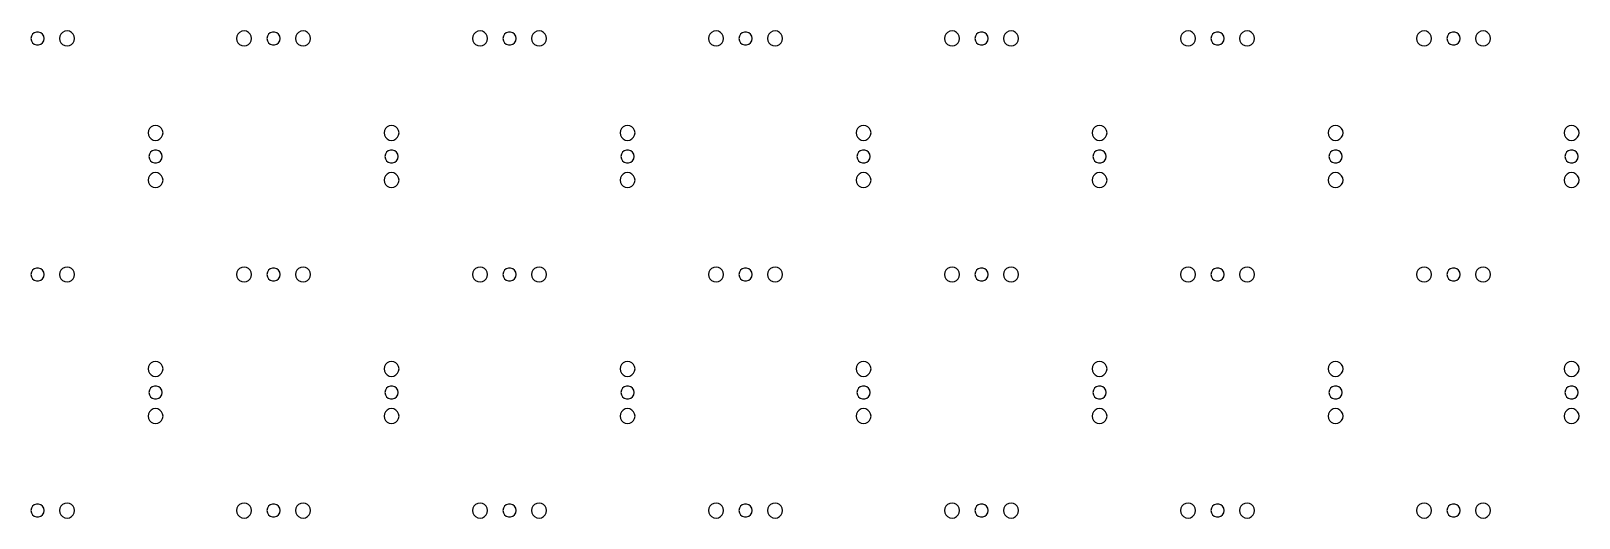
# Model space of a CAD drawing. Extents: x 218 to 2830, y 44 to 456.
# Drawn here: x 1518 to 2830, y 44 to 456 of the extents above; entities that cross this region are included whole.
import ezdxf

# ---------------------------------------------------------------- set-up
doc = ezdxf.new("R2010")
doc.units = 0
doc.layers.get('0').update_dxf_attribs({"linetype": 'CONTINUOUS'})

msp = doc.modelspace()

# ---------------------------------------------------------------- linework, layer by layer
for points in [[(1526.78, 445.188), (1528.26, 446.429), (1529.22, 448.1), (1529.56, 450), (1529.22, 451.9), (1528.26, 453.571), (1526.78, 454.812), (1524.96, 455.472), (1523.04, 455.472), (1521.22, 454.812), (1519.74, 453.571), (1518.78, 451.9), (1518.44, 450), (1518.78, 448.1), (1519.74, 446.429), (1521.22, 445.188), (1523.04, 444.528), (1524.96, 444.528)], [(1550.96, 443.961), (1552.73, 444.863), (1554.14, 446.268), (1555.04, 448.038), (1555.35, 450), (1555.04, 451.962), (1554.14, 453.732), (1552.73, 455.137), (1550.96, 456.039), (1549, 456.35), (1547.04, 456.039), (1545.27, 455.137), (1543.86, 453.732), (1542.96, 451.962), (1542.65, 450), (1542.96, 448.038), (1543.86, 446.268), (1545.27, 444.863), (1547.04, 443.961), (1549, 443.65)], [(1700.96, 443.961), (1702.73, 444.863), (1704.14, 446.268), (1705.04, 448.038), (1705.35, 450), (1705.04, 451.962), (1704.14, 453.732), (1702.73, 455.137), (1700.96, 456.039), (1699, 456.35), (1697.04, 456.039), (1695.27, 455.137), (1693.86, 453.732), (1692.96, 451.962), (1692.65, 450), (1692.96, 448.038), (1693.86, 446.268), (1695.27, 444.863), (1697.04, 443.961), (1699, 443.65)], [(1726.78, 445.188), (1728.26, 446.429), (1729.22, 448.1), (1729.56, 450), (1729.22, 451.9), (1728.26, 453.571), (1726.78, 454.812), (1724.96, 455.472), (1723.04, 455.472), (1721.22, 454.812), (1719.74, 453.571), (1718.78, 451.9), (1718.44, 450), (1718.78, 448.1), (1719.74, 446.429), (1721.22, 445.188), (1723.04, 444.528), (1724.96, 444.528)], [(1750.96, 443.961), (1752.73, 444.863), (1754.14, 446.268), (1755.04, 448.038), (1755.35, 450), (1755.04, 451.962), (1754.14, 453.732), (1752.73, 455.137), (1750.96, 456.039), (1749, 456.35), (1747.04, 456.039), (1745.27, 455.137), (1743.86, 453.732), (1742.96, 451.962), (1742.65, 450), (1742.96, 448.038), (1743.86, 446.268), (1745.27, 444.863), (1747.04, 443.961), (1749, 443.65)], [(1900.96, 443.961), (1902.73, 444.863), (1904.14, 446.268), (1905.04, 448.038), (1905.35, 450), (1905.04, 451.962), (1904.14, 453.732), (1902.73, 455.137), (1900.96, 456.039), (1899, 456.35), (1897.04, 456.039), (1895.27, 455.137), (1893.86, 453.732), (1892.96, 451.962), (1892.65, 450), (1892.96, 448.038), (1893.86, 446.268), (1895.27, 444.863), (1897.04, 443.961), (1899, 443.65)], [(1926.78, 445.188), (1928.26, 446.429), (1929.22, 448.1), (1929.56, 450), (1929.22, 451.9), (1928.26, 453.571), (1926.78, 454.812), (1924.96, 455.472), (1923.04, 455.472), (1921.22, 454.812), (1919.74, 453.571), (1918.78, 451.9), (1918.44, 450), (1918.78, 448.1), (1919.74, 446.429), (1921.22, 445.188), (1923.04, 444.528), (1924.96, 444.528)], [(1950.96, 443.961), (1952.73, 444.863), (1954.14, 446.268), (1955.04, 448.038), (1955.35, 450), (1955.04, 451.962), (1954.14, 453.732), (1952.73, 455.137), (1950.96, 456.039), (1949, 456.35), (1947.04, 456.039), (1945.27, 455.137), (1943.86, 453.732), (1942.96, 451.962), (1942.65, 450), (1942.96, 448.038), (1943.86, 446.268), (1945.27, 444.863), (1947.04, 443.961), (1949, 443.65)], [(2100.96, 443.961), (2102.73, 444.863), (2104.14, 446.268), (2105.04, 448.038), (2105.35, 450), (2105.04, 451.962), (2104.14, 453.732), (2102.73, 455.137), (2100.96, 456.039), (2099, 456.35), (2097.04, 456.039), (2095.27, 455.137), (2093.86, 453.732), (2092.96, 451.962), (2092.65, 450), (2092.96, 448.038), (2093.86, 446.268), (2095.27, 444.863), (2097.04, 443.961), (2099, 443.65)], [(2126.78, 445.188), (2128.26, 446.429), (2129.22, 448.1), (2129.56, 450), (2129.22, 451.9), (2128.26, 453.571), (2126.78, 454.812), (2124.96, 455.472), (2123.04, 455.472), (2121.22, 454.812), (2119.74, 453.571), (2118.78, 451.9), (2118.44, 450), (2118.78, 448.1), (2119.74, 446.429), (2121.22, 445.188), (2123.04, 444.528), (2124.96, 444.528)], [(2150.96, 443.961), (2152.73, 444.863), (2154.14, 446.268), (2155.04, 448.038), (2155.35, 450), (2155.04, 451.962), (2154.14, 453.732), (2152.73, 455.137), (2150.96, 456.039), (2149, 456.35), (2147.04, 456.039), (2145.27, 455.137), (2143.86, 453.732), (2142.96, 451.962), (2142.65, 450), (2142.96, 448.038), (2143.86, 446.268), (2145.27, 444.863), (2147.04, 443.961), (2149, 443.65)], [(2300.96, 443.961), (2302.73, 444.863), (2304.14, 446.268), (2305.04, 448.038), (2305.35, 450), (2305.04, 451.962), (2304.14, 453.732), (2302.73, 455.137), (2300.96, 456.039), (2299, 456.35), (2297.04, 456.039), (2295.27, 455.137), (2293.86, 453.732), (2292.96, 451.962), (2292.65, 450), (2292.96, 448.038), (2293.86, 446.268), (2295.27, 444.863), (2297.04, 443.961), (2299, 443.65)], [(2326.78, 445.188), (2328.26, 446.429), (2329.22, 448.1), (2329.56, 450), (2329.22, 451.9), (2328.26, 453.571), (2326.78, 454.812), (2324.96, 455.472), (2323.04, 455.472), (2321.22, 454.812), (2319.74, 453.571), (2318.78, 451.9), (2318.44, 450), (2318.78, 448.1), (2319.74, 446.429), (2321.22, 445.188), (2323.04, 444.528), (2324.96, 444.528)], [(2350.96, 443.961), (2352.73, 444.863), (2354.14, 446.268), (2355.04, 448.038), (2355.35, 450), (2355.04, 451.962), (2354.14, 453.732), (2352.73, 455.137), (2350.96, 456.039), (2349, 456.35), (2347.04, 456.039), (2345.27, 455.137), (2343.86, 453.732), (2342.96, 451.962), (2342.65, 450), (2342.96, 448.038), (2343.86, 446.268), (2345.27, 444.863), (2347.04, 443.961), (2349, 443.65)], [(2500.96, 443.961), (2502.73, 444.863), (2504.14, 446.268), (2505.04, 448.038), (2505.35, 450), (2505.04, 451.962), (2504.14, 453.732), (2502.73, 455.137), (2500.96, 456.039), (2499, 456.35), (2497.04, 456.039), (2495.27, 455.137), (2493.86, 453.732), (2492.96, 451.962), (2492.65, 450), (2492.96, 448.038), (2493.86, 446.268), (2495.27, 444.863), (2497.04, 443.961), (2499, 443.65)], [(2526.78, 445.188), (2528.26, 446.429), (2529.22, 448.1), (2529.56, 450), (2529.22, 451.9), (2528.26, 453.571), (2526.78, 454.812), (2524.96, 455.472), (2523.04, 455.472), (2521.22, 454.812), (2519.74, 453.571), (2518.78, 451.9), (2518.44, 450), (2518.78, 448.1), (2519.74, 446.429), (2521.22, 445.188), (2523.04, 444.528), (2524.96, 444.528)], [(2550.96, 443.961), (2552.73, 444.863), (2554.14, 446.268), (2555.04, 448.038), (2555.35, 450), (2555.04, 451.962), (2554.14, 453.732), (2552.73, 455.137), (2550.96, 456.039), (2549, 456.35), (2547.04, 456.039), (2545.27, 455.137), (2543.86, 453.732), (2542.96, 451.962), (2542.65, 450), (2542.96, 448.038), (2543.86, 446.268), (2545.27, 444.863), (2547.04, 443.961), (2549, 443.65)], [(2700.96, 443.961), (2702.73, 444.863), (2704.14, 446.268), (2705.04, 448.038), (2705.35, 450), (2705.04, 451.962), (2704.14, 453.732), (2702.73, 455.137), (2700.96, 456.039), (2699, 456.35), (2697.04, 456.039), (2695.27, 455.137), (2693.86, 453.732), (2692.96, 451.962), (2692.65, 450), (2692.96, 448.038), (2693.86, 446.268), (2695.27, 444.863), (2697.04, 443.961), (2699, 443.65)], [(2726.78, 445.188), (2728.26, 446.429), (2729.22, 448.1), (2729.56, 450), (2729.22, 451.9), (2728.26, 453.571), (2726.78, 454.812), (2724.96, 455.472), (2723.04, 455.472), (2721.22, 454.812), (2719.74, 453.571), (2718.78, 451.9), (2718.44, 450), (2718.78, 448.1), (2719.74, 446.429), (2721.22, 445.188), (2723.04, 444.528), (2724.96, 444.528)], [(2750.96, 443.961), (2752.73, 444.863), (2754.14, 446.268), (2755.04, 448.038), (2755.35, 450), (2755.04, 451.962), (2754.14, 453.732), (2752.73, 455.137), (2750.96, 456.039), (2749, 456.35), (2747.04, 456.039), (2745.27, 455.137), (2743.86, 453.732), (2742.96, 451.962), (2742.65, 450), (2742.96, 448.038), (2743.86, 446.268), (2745.27, 444.863), (2747.04, 443.961), (2749, 443.65)], [(1625.96, 363.961), (1627.73, 364.863), (1629.14, 366.268), (1630.04, 368.038), (1630.35, 370), (1630.04, 371.962), (1629.14, 373.732), (1627.73, 375.137), (1625.96, 376.039), (1624, 376.35), (1622.04, 376.039), (1620.27, 375.137), (1618.86, 373.732), (1617.96, 371.962), (1617.65, 370), (1617.96, 368.038), (1618.86, 366.268), (1620.27, 364.863), (1622.04, 363.961), (1624, 363.65)], [(1825.96, 363.961), (1827.73, 364.863), (1829.14, 366.268), (1830.04, 368.038), (1830.35, 370), (1830.04, 371.962), (1829.14, 373.732), (1827.73, 375.137), (1825.96, 376.039), (1824, 376.35), (1822.04, 376.039), (1820.27, 375.137), (1818.86, 373.732), (1817.96, 371.962), (1817.65, 370), (1817.96, 368.038), (1818.86, 366.268), (1820.27, 364.863), (1822.04, 363.961), (1824, 363.65)], [(2025.96, 363.961), (2027.73, 364.863), (2029.14, 366.268), (2030.04, 368.038), (2030.35, 370), (2030.04, 371.962), (2029.14, 373.732), (2027.73, 375.137), (2025.96, 376.039), (2024, 376.35), (2022.04, 376.039), (2020.27, 375.137), (2018.86, 373.732), (2017.96, 371.962), (2017.65, 370), (2017.96, 368.038), (2018.86, 366.268), (2020.27, 364.863), (2022.04, 363.961), (2024, 363.65)], [(2225.96, 363.961), (2227.73, 364.863), (2229.14, 366.268), (2230.04, 368.038), (2230.35, 370), (2230.04, 371.962), (2229.14, 373.732), (2227.73, 375.137), (2225.96, 376.039), (2224, 376.35), (2222.04, 376.039), (2220.27, 375.137), (2218.86, 373.732), (2217.96, 371.962), (2217.65, 370), (2217.96, 368.038), (2218.86, 366.268), (2220.27, 364.863), (2222.04, 363.961), (2224, 363.65)], [(2425.96, 363.961), (2427.73, 364.863), (2429.14, 366.268), (2430.04, 368.038), (2430.35, 370), (2430.04, 371.962), (2429.14, 373.732), (2427.73, 375.137), (2425.96, 376.039), (2424, 376.35), (2422.04, 376.039), (2420.27, 375.137), (2418.86, 373.732), (2417.96, 371.962), (2417.65, 370), (2417.96, 368.038), (2418.86, 366.268), (2420.27, 364.863), (2422.04, 363.961), (2424, 363.65)], [(2625.96, 363.961), (2627.73, 364.863), (2629.14, 366.268), (2630.04, 368.038), (2630.35, 370), (2630.04, 371.962), (2629.14, 373.732), (2627.73, 375.137), (2625.96, 376.039), (2624, 376.35), (2622.04, 376.039), (2620.27, 375.137), (2618.86, 373.732), (2617.96, 371.962), (2617.65, 370), (2617.96, 368.038), (2618.86, 366.268), (2620.27, 364.863), (2622.04, 363.961), (2624, 363.65)], [(2825.96, 363.961), (2827.73, 364.863), (2829.14, 366.268), (2830.04, 368.038), (2830.35, 370), (2830.04, 371.962), (2829.14, 373.732), (2827.73, 375.137), (2825.96, 376.039), (2824, 376.35), (2822.04, 376.039), (2820.27, 375.137), (2818.86, 373.732), (2817.96, 371.962), (2817.65, 370), (2817.96, 368.038), (2818.86, 366.268), (2820.27, 364.863), (2822.04, 363.961), (2824, 363.65)], [(1626.78, 345.188), (1628.26, 346.429), (1629.22, 348.1), (1629.56, 350), (1629.22, 351.9), (1628.26, 353.571), (1626.78, 354.812), (1624.96, 355.472), (1623.04, 355.472), (1621.22, 354.812), (1619.74, 353.571), (1618.78, 351.9), (1618.44, 350), (1618.78, 348.1), (1619.74, 346.429), (1621.22, 345.188), (1623.04, 344.528), (1624.96, 344.528)], [(1826.78, 345.188), (1828.26, 346.429), (1829.22, 348.1), (1829.56, 350), (1829.22, 351.9), (1828.26, 353.571), (1826.78, 354.812), (1824.96, 355.472), (1823.04, 355.472), (1821.22, 354.812), (1819.74, 353.571), (1818.78, 351.9), (1818.44, 350), (1818.78, 348.1), (1819.74, 346.429), (1821.22, 345.188), (1823.04, 344.528), (1824.96, 344.528)], [(2026.78, 345.188), (2028.26, 346.429), (2029.22, 348.1), (2029.56, 350), (2029.22, 351.9), (2028.26, 353.571), (2026.78, 354.812), (2024.96, 355.472), (2023.04, 355.472), (2021.22, 354.812), (2019.74, 353.571), (2018.78, 351.9), (2018.44, 350), (2018.78, 348.1), (2019.74, 346.429), (2021.22, 345.188), (2023.04, 344.528), (2024.96, 344.528)], [(2226.78, 345.188), (2228.26, 346.429), (2229.22, 348.1), (2229.56, 350), (2229.22, 351.9), (2228.26, 353.571), (2226.78, 354.812), (2224.96, 355.472), (2223.04, 355.472), (2221.22, 354.812), (2219.74, 353.571), (2218.78, 351.9), (2218.44, 350), (2218.78, 348.1), (2219.74, 346.429), (2221.22, 345.188), (2223.04, 344.528), (2224.96, 344.528)], [(2426.78, 345.188), (2428.26, 346.429), (2429.22, 348.1), (2429.56, 350), (2429.22, 351.9), (2428.26, 353.571), (2426.78, 354.812), (2424.96, 355.472), (2423.04, 355.472), (2421.22, 354.812), (2419.74, 353.571), (2418.78, 351.9), (2418.44, 350), (2418.78, 348.1), (2419.74, 346.429), (2421.22, 345.188), (2423.04, 344.528), (2424.96, 344.528)], [(2626.78, 345.188), (2628.26, 346.429), (2629.22, 348.1), (2629.56, 350), (2629.22, 351.9), (2628.26, 353.571), (2626.78, 354.812), (2624.96, 355.472), (2623.04, 355.472), (2621.22, 354.812), (2619.74, 353.571), (2618.78, 351.9), (2618.44, 350), (2618.78, 348.1), (2619.74, 346.429), (2621.22, 345.188), (2623.04, 344.528), (2624.96, 344.528)], [(2826.78, 345.188), (2828.26, 346.429), (2829.22, 348.1), (2829.56, 350), (2829.22, 351.9), (2828.26, 353.571), (2826.78, 354.812), (2824.96, 355.472), (2823.04, 355.472), (2821.22, 354.812), (2819.74, 353.571), (2818.78, 351.9), (2818.44, 350), (2818.78, 348.1), (2819.74, 346.429), (2821.22, 345.188), (2823.04, 344.528), (2824.96, 344.528)], [(1625.96, 323.961), (1627.73, 324.863), (1629.14, 326.268), (1630.04, 328.038), (1630.35, 330), (1630.04, 331.962), (1629.14, 333.732), (1627.73, 335.137), (1625.96, 336.039), (1624, 336.35), (1622.04, 336.039), (1620.27, 335.137), (1618.86, 333.732), (1617.96, 331.962), (1617.65, 330), (1617.96, 328.038), (1618.86, 326.268), (1620.27, 324.863), (1622.04, 323.961), (1624, 323.65)], [(1825.96, 323.961), (1827.73, 324.863), (1829.14, 326.268), (1830.04, 328.038), (1830.35, 330), (1830.04, 331.962), (1829.14, 333.732), (1827.73, 335.137), (1825.96, 336.039), (1824, 336.35), (1822.04, 336.039), (1820.27, 335.137), (1818.86, 333.732), (1817.96, 331.962), (1817.65, 330), (1817.96, 328.038), (1818.86, 326.268), (1820.27, 324.863), (1822.04, 323.961), (1824, 323.65)], [(2025.96, 323.961), (2027.73, 324.863), (2029.14, 326.268), (2030.04, 328.038), (2030.35, 330), (2030.04, 331.962), (2029.14, 333.732), (2027.73, 335.137), (2025.96, 336.039), (2024, 336.35), (2022.04, 336.039), (2020.27, 335.137), (2018.86, 333.732), (2017.96, 331.962), (2017.65, 330), (2017.96, 328.038), (2018.86, 326.268), (2020.27, 324.863), (2022.04, 323.961), (2024, 323.65)], [(2225.96, 323.961), (2227.73, 324.863), (2229.14, 326.268), (2230.04, 328.038), (2230.35, 330), (2230.04, 331.962), (2229.14, 333.732), (2227.73, 335.137), (2225.96, 336.039), (2224, 336.35), (2222.04, 336.039), (2220.27, 335.137), (2218.86, 333.732), (2217.96, 331.962), (2217.65, 330), (2217.96, 328.038), (2218.86, 326.268), (2220.27, 324.863), (2222.04, 323.961), (2224, 323.65)], [(2425.96, 323.961), (2427.73, 324.863), (2429.14, 326.268), (2430.04, 328.038), (2430.35, 330), (2430.04, 331.962), (2429.14, 333.732), (2427.73, 335.137), (2425.96, 336.039), (2424, 336.35), (2422.04, 336.039), (2420.27, 335.137), (2418.86, 333.732), (2417.96, 331.962), (2417.65, 330), (2417.96, 328.038), (2418.86, 326.268), (2420.27, 324.863), (2422.04, 323.961), (2424, 323.65)], [(2625.96, 323.961), (2627.73, 324.863), (2629.14, 326.268), (2630.04, 328.038), (2630.35, 330), (2630.04, 331.962), (2629.14, 333.732), (2627.73, 335.137), (2625.96, 336.039), (2624, 336.35), (2622.04, 336.039), (2620.27, 335.137), (2618.86, 333.732), (2617.96, 331.962), (2617.65, 330), (2617.96, 328.038), (2618.86, 326.268), (2620.27, 324.863), (2622.04, 323.961), (2624, 323.65)], [(2825.96, 323.961), (2827.73, 324.863), (2829.14, 326.268), (2830.04, 328.038), (2830.35, 330), (2830.04, 331.962), (2829.14, 333.732), (2827.73, 335.137), (2825.96, 336.039), (2824, 336.35), (2822.04, 336.039), (2820.27, 335.137), (2818.86, 333.732), (2817.96, 331.962), (2817.65, 330), (2817.96, 328.038), (2818.86, 326.268), (2820.27, 324.863), (2822.04, 323.961), (2824, 323.65)], [(1526.78, 245.188), (1528.26, 246.429), (1529.22, 248.1), (1529.56, 250), (1529.22, 251.9), (1528.26, 253.571), (1526.78, 254.812), (1524.96, 255.472), (1523.04, 255.472), (1521.22, 254.812), (1519.74, 253.571), (1518.78, 251.9), (1518.44, 250), (1518.78, 248.1), (1519.74, 246.429), (1521.22, 245.188), (1523.04, 244.528), (1524.96, 244.528)], [(1550.96, 243.961), (1552.73, 244.863), (1554.14, 246.268), (1555.04, 248.038), (1555.35, 250), (1555.04, 251.962), (1554.14, 253.732), (1552.73, 255.137), (1550.96, 256.039), (1549, 256.35), (1547.04, 256.039), (1545.27, 255.137), (1543.86, 253.732), (1542.96, 251.962), (1542.65, 250), (1542.96, 248.038), (1543.86, 246.268), (1545.27, 244.863), (1547.04, 243.961), (1549, 243.65)], [(1700.96, 243.961), (1702.73, 244.863), (1704.14, 246.268), (1705.04, 248.038), (1705.35, 250), (1705.04, 251.962), (1704.14, 253.732), (1702.73, 255.137), (1700.96, 256.039), (1699, 256.35), (1697.04, 256.039), (1695.27, 255.137), (1693.86, 253.732), (1692.96, 251.962), (1692.65, 250), (1692.96, 248.038), (1693.86, 246.268), (1695.27, 244.863), (1697.04, 243.961), (1699, 243.65)], [(1726.78, 245.188), (1728.26, 246.429), (1729.22, 248.1), (1729.56, 250), (1729.22, 251.9), (1728.26, 253.571), (1726.78, 254.812), (1724.96, 255.472), (1723.04, 255.472), (1721.22, 254.812), (1719.74, 253.571), (1718.78, 251.9), (1718.44, 250), (1718.78, 248.1), (1719.74, 246.429), (1721.22, 245.188), (1723.04, 244.528), (1724.96, 244.528)], [(1750.96, 243.961), (1752.73, 244.863), (1754.14, 246.268), (1755.04, 248.038), (1755.35, 250), (1755.04, 251.962), (1754.14, 253.732), (1752.73, 255.137), (1750.96, 256.039), (1749, 256.35), (1747.04, 256.039), (1745.27, 255.137), (1743.86, 253.732), (1742.96, 251.962), (1742.65, 250), (1742.96, 248.038), (1743.86, 246.268), (1745.27, 244.863), (1747.04, 243.961), (1749, 243.65)], [(1900.96, 243.961), (1902.73, 244.863), (1904.14, 246.268), (1905.04, 248.038), (1905.35, 250), (1905.04, 251.962), (1904.14, 253.732), (1902.73, 255.137), (1900.96, 256.039), (1899, 256.35), (1897.04, 256.039), (1895.27, 255.137), (1893.86, 253.732), (1892.96, 251.962), (1892.65, 250), (1892.96, 248.038), (1893.86, 246.268), (1895.27, 244.863), (1897.04, 243.961), (1899, 243.65)], [(1926.78, 245.188), (1928.26, 246.429), (1929.22, 248.1), (1929.56, 250), (1929.22, 251.9), (1928.26, 253.571), (1926.78, 254.812), (1924.96, 255.472), (1923.04, 255.472), (1921.22, 254.812), (1919.74, 253.571), (1918.78, 251.9), (1918.44, 250), (1918.78, 248.1), (1919.74, 246.429), (1921.22, 245.188), (1923.04, 244.528), (1924.96, 244.528)], [(1950.96, 243.961), (1952.73, 244.863), (1954.14, 246.268), (1955.04, 248.038), (1955.35, 250), (1955.04, 251.962), (1954.14, 253.732), (1952.73, 255.137), (1950.96, 256.039), (1949, 256.35), (1947.04, 256.039), (1945.27, 255.137), (1943.86, 253.732), (1942.96, 251.962), (1942.65, 250), (1942.96, 248.038), (1943.86, 246.268), (1945.27, 244.863), (1947.04, 243.961), (1949, 243.65)], [(2100.96, 243.961), (2102.73, 244.863), (2104.14, 246.268), (2105.04, 248.038), (2105.35, 250), (2105.04, 251.962), (2104.14, 253.732), (2102.73, 255.137), (2100.96, 256.039), (2099, 256.35), (2097.04, 256.039), (2095.27, 255.137), (2093.86, 253.732), (2092.96, 251.962), (2092.65, 250), (2092.96, 248.038), (2093.86, 246.268), (2095.27, 244.863), (2097.04, 243.961), (2099, 243.65)], [(2126.78, 245.188), (2128.26, 246.429), (2129.22, 248.1), (2129.56, 250), (2129.22, 251.9), (2128.26, 253.571), (2126.78, 254.812), (2124.96, 255.472), (2123.04, 255.472), (2121.22, 254.812), (2119.74, 253.571), (2118.78, 251.9), (2118.44, 250), (2118.78, 248.1), (2119.74, 246.429), (2121.22, 245.188), (2123.04, 244.528), (2124.96, 244.528)], [(2150.96, 243.961), (2152.73, 244.863), (2154.14, 246.268), (2155.04, 248.038), (2155.35, 250), (2155.04, 251.962), (2154.14, 253.732), (2152.73, 255.137), (2150.96, 256.039), (2149, 256.35), (2147.04, 256.039), (2145.27, 255.137), (2143.86, 253.732), (2142.96, 251.962), (2142.65, 250), (2142.96, 248.038), (2143.86, 246.268), (2145.27, 244.863), (2147.04, 243.961), (2149, 243.65)], [(2300.96, 243.961), (2302.73, 244.863), (2304.14, 246.268), (2305.04, 248.038), (2305.35, 250), (2305.04, 251.962), (2304.14, 253.732), (2302.73, 255.137), (2300.96, 256.039), (2299, 256.35), (2297.04, 256.039), (2295.27, 255.137), (2293.86, 253.732), (2292.96, 251.962), (2292.65, 250), (2292.96, 248.038), (2293.86, 246.268), (2295.27, 244.863), (2297.04, 243.961), (2299, 243.65)], [(2326.78, 245.188), (2328.26, 246.429), (2329.22, 248.1), (2329.56, 250), (2329.22, 251.9), (2328.26, 253.571), (2326.78, 254.812), (2324.96, 255.472), (2323.04, 255.472), (2321.22, 254.812), (2319.74, 253.571), (2318.78, 251.9), (2318.44, 250), (2318.78, 248.1), (2319.74, 246.429), (2321.22, 245.188), (2323.04, 244.528), (2324.96, 244.528)], [(2350.96, 243.961), (2352.73, 244.863), (2354.14, 246.268), (2355.04, 248.038), (2355.35, 250), (2355.04, 251.962), (2354.14, 253.732), (2352.73, 255.137), (2350.96, 256.039), (2349, 256.35), (2347.04, 256.039), (2345.27, 255.137), (2343.86, 253.732), (2342.96, 251.962), (2342.65, 250), (2342.96, 248.038), (2343.86, 246.268), (2345.27, 244.863), (2347.04, 243.961), (2349, 243.65)], [(2500.96, 243.961), (2502.73, 244.863), (2504.14, 246.268), (2505.04, 248.038), (2505.35, 250), (2505.04, 251.962), (2504.14, 253.732), (2502.73, 255.137), (2500.96, 256.039), (2499, 256.35), (2497.04, 256.039), (2495.27, 255.137), (2493.86, 253.732), (2492.96, 251.962), (2492.65, 250), (2492.96, 248.038), (2493.86, 246.268), (2495.27, 244.863), (2497.04, 243.961), (2499, 243.65)], [(2526.78, 245.188), (2528.26, 246.429), (2529.22, 248.1), (2529.56, 250), (2529.22, 251.9), (2528.26, 253.571), (2526.78, 254.812), (2524.96, 255.472), (2523.04, 255.472), (2521.22, 254.812), (2519.74, 253.571), (2518.78, 251.9), (2518.44, 250), (2518.78, 248.1), (2519.74, 246.429), (2521.22, 245.188), (2523.04, 244.528), (2524.96, 244.528)], [(2550.96, 243.961), (2552.73, 244.863), (2554.14, 246.268), (2555.04, 248.038), (2555.35, 250), (2555.04, 251.962), (2554.14, 253.732), (2552.73, 255.137), (2550.96, 256.039), (2549, 256.35), (2547.04, 256.039), (2545.27, 255.137), (2543.86, 253.732), (2542.96, 251.962), (2542.65, 250), (2542.96, 248.038), (2543.86, 246.268), (2545.27, 244.863), (2547.04, 243.961), (2549, 243.65)], [(2700.96, 243.961), (2702.73, 244.863), (2704.14, 246.268), (2705.04, 248.038), (2705.35, 250), (2705.04, 251.962), (2704.14, 253.732), (2702.73, 255.137), (2700.96, 256.039), (2699, 256.35), (2697.04, 256.039), (2695.27, 255.137), (2693.86, 253.732), (2692.96, 251.962), (2692.65, 250), (2692.96, 248.038), (2693.86, 246.268), (2695.27, 244.863), (2697.04, 243.961), (2699, 243.65)], [(2726.78, 245.188), (2728.26, 246.429), (2729.22, 248.1), (2729.56, 250), (2729.22, 251.9), (2728.26, 253.571), (2726.78, 254.812), (2724.96, 255.472), (2723.04, 255.472), (2721.22, 254.812), (2719.74, 253.571), (2718.78, 251.9), (2718.44, 250), (2718.78, 248.1), (2719.74, 246.429), (2721.22, 245.188), (2723.04, 244.528), (2724.96, 244.528)], [(2750.96, 243.961), (2752.73, 244.863), (2754.14, 246.268), (2755.04, 248.038), (2755.35, 250), (2755.04, 251.962), (2754.14, 253.732), (2752.73, 255.137), (2750.96, 256.039), (2749, 256.35), (2747.04, 256.039), (2745.27, 255.137), (2743.86, 253.732), (2742.96, 251.962), (2742.65, 250), (2742.96, 248.038), (2743.86, 246.268), (2745.27, 244.863), (2747.04, 243.961), (2749, 243.65)], [(1625.96, 163.961), (1627.73, 164.863), (1629.14, 166.268), (1630.04, 168.038), (1630.35, 170), (1630.04, 171.962), (1629.14, 173.732), (1627.73, 175.137), (1625.96, 176.039), (1624, 176.35), (1622.04, 176.039), (1620.27, 175.137), (1618.86, 173.732), (1617.96, 171.962), (1617.65, 170), (1617.96, 168.038), (1618.86, 166.268), (1620.27, 164.863), (1622.04, 163.961), (1624, 163.65)], [(1825.96, 163.961), (1827.73, 164.863), (1829.14, 166.268), (1830.04, 168.038), (1830.35, 170), (1830.04, 171.962), (1829.14, 173.732), (1827.73, 175.137), (1825.96, 176.039), (1824, 176.35), (1822.04, 176.039), (1820.27, 175.137), (1818.86, 173.732), (1817.96, 171.962), (1817.65, 170), (1817.96, 168.038), (1818.86, 166.268), (1820.27, 164.863), (1822.04, 163.961), (1824, 163.65)], [(2025.96, 163.961), (2027.73, 164.863), (2029.14, 166.268), (2030.04, 168.038), (2030.35, 170), (2030.04, 171.962), (2029.14, 173.732), (2027.73, 175.137), (2025.96, 176.039), (2024, 176.35), (2022.04, 176.039), (2020.27, 175.137), (2018.86, 173.732), (2017.96, 171.962), (2017.65, 170), (2017.96, 168.038), (2018.86, 166.268), (2020.27, 164.863), (2022.04, 163.961), (2024, 163.65)], [(2225.96, 163.961), (2227.73, 164.863), (2229.14, 166.268), (2230.04, 168.038), (2230.35, 170), (2230.04, 171.962), (2229.14, 173.732), (2227.73, 175.137), (2225.96, 176.039), (2224, 176.35), (2222.04, 176.039), (2220.27, 175.137), (2218.86, 173.732), (2217.96, 171.962), (2217.65, 170), (2217.96, 168.038), (2218.86, 166.268), (2220.27, 164.863), (2222.04, 163.961), (2224, 163.65)], [(2425.96, 163.961), (2427.73, 164.863), (2429.14, 166.268), (2430.04, 168.038), (2430.35, 170), (2430.04, 171.962), (2429.14, 173.732), (2427.73, 175.137), (2425.96, 176.039), (2424, 176.35), (2422.04, 176.039), (2420.27, 175.137), (2418.86, 173.732), (2417.96, 171.962), (2417.65, 170), (2417.96, 168.038), (2418.86, 166.268), (2420.27, 164.863), (2422.04, 163.961), (2424, 163.65)], [(2625.96, 163.961), (2627.73, 164.863), (2629.14, 166.268), (2630.04, 168.038), (2630.35, 170), (2630.04, 171.962), (2629.14, 173.732), (2627.73, 175.137), (2625.96, 176.039), (2624, 176.35), (2622.04, 176.039), (2620.27, 175.137), (2618.86, 173.732), (2617.96, 171.962), (2617.65, 170), (2617.96, 168.038), (2618.86, 166.268), (2620.27, 164.863), (2622.04, 163.961), (2624, 163.65)], [(2825.96, 163.961), (2827.73, 164.863), (2829.14, 166.268), (2830.04, 168.038), (2830.35, 170), (2830.04, 171.962), (2829.14, 173.732), (2827.73, 175.137), (2825.96, 176.039), (2824, 176.35), (2822.04, 176.039), (2820.27, 175.137), (2818.86, 173.732), (2817.96, 171.962), (2817.65, 170), (2817.96, 168.038), (2818.86, 166.268), (2820.27, 164.863), (2822.04, 163.961), (2824, 163.65)], [(1626.78, 145.188), (1628.26, 146.429), (1629.22, 148.1), (1629.56, 150), (1629.22, 151.9), (1628.26, 153.571), (1626.78, 154.812), (1624.96, 155.472), (1623.04, 155.472), (1621.22, 154.812), (1619.74, 153.571), (1618.78, 151.9), (1618.44, 150), (1618.78, 148.1), (1619.74, 146.429), (1621.22, 145.188), (1623.04, 144.528), (1624.96, 144.528)], [(1826.78, 145.188), (1828.26, 146.429), (1829.22, 148.1), (1829.56, 150), (1829.22, 151.9), (1828.26, 153.571), (1826.78, 154.812), (1824.96, 155.472), (1823.04, 155.472), (1821.22, 154.812), (1819.74, 153.571), (1818.78, 151.9), (1818.44, 150), (1818.78, 148.1), (1819.74, 146.429), (1821.22, 145.188), (1823.04, 144.528), (1824.96, 144.528)], [(2026.78, 145.188), (2028.26, 146.429), (2029.22, 148.1), (2029.56, 150), (2029.22, 151.9), (2028.26, 153.571), (2026.78, 154.812), (2024.96, 155.472), (2023.04, 155.472), (2021.22, 154.812), (2019.74, 153.571), (2018.78, 151.9), (2018.44, 150), (2018.78, 148.1), (2019.74, 146.429), (2021.22, 145.188), (2023.04, 144.528), (2024.96, 144.528)], [(2226.78, 145.188), (2228.26, 146.429), (2229.22, 148.1), (2229.56, 150), (2229.22, 151.9), (2228.26, 153.571), (2226.78, 154.812), (2224.96, 155.472), (2223.04, 155.472), (2221.22, 154.812), (2219.74, 153.571), (2218.78, 151.9), (2218.44, 150), (2218.78, 148.1), (2219.74, 146.429), (2221.22, 145.188), (2223.04, 144.528), (2224.96, 144.528)], [(2426.78, 145.188), (2428.26, 146.429), (2429.22, 148.1), (2429.56, 150), (2429.22, 151.9), (2428.26, 153.571), (2426.78, 154.812), (2424.96, 155.472), (2423.04, 155.472), (2421.22, 154.812), (2419.74, 153.571), (2418.78, 151.9), (2418.44, 150), (2418.78, 148.1), (2419.74, 146.429), (2421.22, 145.188), (2423.04, 144.528), (2424.96, 144.528)], [(2626.78, 145.188), (2628.26, 146.429), (2629.22, 148.1), (2629.56, 150), (2629.22, 151.9), (2628.26, 153.571), (2626.78, 154.812), (2624.96, 155.472), (2623.04, 155.472), (2621.22, 154.812), (2619.74, 153.571), (2618.78, 151.9), (2618.44, 150), (2618.78, 148.1), (2619.74, 146.429), (2621.22, 145.188), (2623.04, 144.528), (2624.96, 144.528)], [(2826.78, 145.188), (2828.26, 146.429), (2829.22, 148.1), (2829.56, 150), (2829.22, 151.9), (2828.26, 153.571), (2826.78, 154.812), (2824.96, 155.472), (2823.04, 155.472), (2821.22, 154.812), (2819.74, 153.571), (2818.78, 151.9), (2818.44, 150), (2818.78, 148.1), (2819.74, 146.429), (2821.22, 145.188), (2823.04, 144.528), (2824.96, 144.528)], [(1625.96, 123.961), (1627.73, 124.863), (1629.14, 126.268), (1630.04, 128.038), (1630.35, 130), (1630.04, 131.962), (1629.14, 133.732), (1627.73, 135.137), (1625.96, 136.039), (1624, 136.35), (1622.04, 136.039), (1620.27, 135.137), (1618.86, 133.732), (1617.96, 131.962), (1617.65, 130), (1617.96, 128.038), (1618.86, 126.268), (1620.27, 124.863), (1622.04, 123.961), (1624, 123.65)], [(1825.96, 123.961), (1827.73, 124.863), (1829.14, 126.268), (1830.04, 128.038), (1830.35, 130), (1830.04, 131.962), (1829.14, 133.732), (1827.73, 135.137), (1825.96, 136.039), (1824, 136.35), (1822.04, 136.039), (1820.27, 135.137), (1818.86, 133.732), (1817.96, 131.962), (1817.65, 130), (1817.96, 128.038), (1818.86, 126.268), (1820.27, 124.863), (1822.04, 123.961), (1824, 123.65)], [(2025.96, 123.961), (2027.73, 124.863), (2029.14, 126.268), (2030.04, 128.038), (2030.35, 130), (2030.04, 131.962), (2029.14, 133.732), (2027.73, 135.137), (2025.96, 136.039), (2024, 136.35), (2022.04, 136.039), (2020.27, 135.137), (2018.86, 133.732), (2017.96, 131.962), (2017.65, 130), (2017.96, 128.038), (2018.86, 126.268), (2020.27, 124.863), (2022.04, 123.961), (2024, 123.65)], [(2225.96, 123.961), (2227.73, 124.863), (2229.14, 126.268), (2230.04, 128.038), (2230.35, 130), (2230.04, 131.962), (2229.14, 133.732), (2227.73, 135.137), (2225.96, 136.039), (2224, 136.35), (2222.04, 136.039), (2220.27, 135.137), (2218.86, 133.732), (2217.96, 131.962), (2217.65, 130), (2217.96, 128.038), (2218.86, 126.268), (2220.27, 124.863), (2222.04, 123.961), (2224, 123.65)], [(2425.96, 123.961), (2427.73, 124.863), (2429.14, 126.268), (2430.04, 128.038), (2430.35, 130), (2430.04, 131.962), (2429.14, 133.732), (2427.73, 135.137), (2425.96, 136.039), (2424, 136.35), (2422.04, 136.039), (2420.27, 135.137), (2418.86, 133.732), (2417.96, 131.962), (2417.65, 130), (2417.96, 128.038), (2418.86, 126.268), (2420.27, 124.863), (2422.04, 123.961), (2424, 123.65)], [(2625.96, 123.961), (2627.73, 124.863), (2629.14, 126.268), (2630.04, 128.038), (2630.35, 130), (2630.04, 131.962), (2629.14, 133.732), (2627.73, 135.137), (2625.96, 136.039), (2624, 136.35), (2622.04, 136.039), (2620.27, 135.137), (2618.86, 133.732), (2617.96, 131.962), (2617.65, 130), (2617.96, 128.038), (2618.86, 126.268), (2620.27, 124.863), (2622.04, 123.961), (2624, 123.65)], [(2825.96, 123.961), (2827.73, 124.863), (2829.14, 126.268), (2830.04, 128.038), (2830.35, 130), (2830.04, 131.962), (2829.14, 133.732), (2827.73, 135.137), (2825.96, 136.039), (2824, 136.35), (2822.04, 136.039), (2820.27, 135.137), (2818.86, 133.732), (2817.96, 131.962), (2817.65, 130), (2817.96, 128.038), (2818.86, 126.268), (2820.27, 124.863), (2822.04, 123.961), (2824, 123.65)], [(1526.78, 45.1881), (1528.26, 46.4285), (1529.22, 48.0997), (1529.56, 50), (1529.22, 51.9003), (1528.26, 53.5715), (1526.78, 54.8119), (1524.96, 55.4718), (1523.04, 55.4718), (1521.22, 54.8119), (1519.74, 53.5715), (1518.78, 51.9003), (1518.44, 50), (1518.78, 48.0997), (1519.74, 46.4285), (1521.22, 45.1881), (1523.04, 44.5282), (1524.96, 44.5282)], [(1550.96, 43.9608), (1552.73, 44.8627), (1554.14, 46.2676), (1555.04, 48.0377), (1555.35, 50), (1555.04, 51.9623), (1554.14, 53.7324), (1552.73, 55.1373), (1550.96, 56.0392), (1549, 56.35), (1547.04, 56.0392), (1545.27, 55.1373), (1543.86, 53.7324), (1542.96, 51.9623), (1542.65, 50), (1542.96, 48.0377), (1543.86, 46.2676), (1545.27, 44.8627), (1547.04, 43.9608), (1549, 43.65)], [(1700.96, 43.9608), (1702.73, 44.8627), (1704.14, 46.2676), (1705.04, 48.0377), (1705.35, 50), (1705.04, 51.9623), (1704.14, 53.7324), (1702.73, 55.1373), (1700.96, 56.0392), (1699, 56.35), (1697.04, 56.0392), (1695.27, 55.1373), (1693.86, 53.7324), (1692.96, 51.9623), (1692.65, 50), (1692.96, 48.0377), (1693.86, 46.2676), (1695.27, 44.8627), (1697.04, 43.9608), (1699, 43.65)], [(1726.78, 45.1881), (1728.26, 46.4285), (1729.22, 48.0997), (1729.56, 50), (1729.22, 51.9003), (1728.26, 53.5715), (1726.78, 54.8119), (1724.96, 55.4718), (1723.04, 55.4718), (1721.22, 54.8119), (1719.74, 53.5715), (1718.78, 51.9003), (1718.44, 50), (1718.78, 48.0997), (1719.74, 46.4285), (1721.22, 45.1881), (1723.04, 44.5282), (1724.96, 44.5282)], [(1750.96, 43.9608), (1752.73, 44.8627), (1754.14, 46.2676), (1755.04, 48.0377), (1755.35, 50), (1755.04, 51.9623), (1754.14, 53.7324), (1752.73, 55.1373), (1750.96, 56.0392), (1749, 56.35), (1747.04, 56.0392), (1745.27, 55.1373), (1743.86, 53.7324), (1742.96, 51.9623), (1742.65, 50), (1742.96, 48.0377), (1743.86, 46.2676), (1745.27, 44.8627), (1747.04, 43.9608), (1749, 43.65)], [(1900.96, 43.9608), (1902.73, 44.8627), (1904.14, 46.2676), (1905.04, 48.0377), (1905.35, 50), (1905.04, 51.9623), (1904.14, 53.7324), (1902.73, 55.1373), (1900.96, 56.0392), (1899, 56.35), (1897.04, 56.0392), (1895.27, 55.1373), (1893.86, 53.7324), (1892.96, 51.9623), (1892.65, 50), (1892.96, 48.0377), (1893.86, 46.2676), (1895.27, 44.8627), (1897.04, 43.9608), (1899, 43.65)], [(1926.78, 45.1881), (1928.26, 46.4285), (1929.22, 48.0997), (1929.56, 50), (1929.22, 51.9003), (1928.26, 53.5715), (1926.78, 54.8119), (1924.96, 55.4718), (1923.04, 55.4718), (1921.22, 54.8119), (1919.74, 53.5715), (1918.78, 51.9003), (1918.44, 50), (1918.78, 48.0997), (1919.74, 46.4285), (1921.22, 45.1881), (1923.04, 44.5282), (1924.96, 44.5282)], [(1950.96, 43.9608), (1952.73, 44.8627), (1954.14, 46.2676), (1955.04, 48.0377), (1955.35, 50), (1955.04, 51.9623), (1954.14, 53.7324), (1952.73, 55.1373), (1950.96, 56.0392), (1949, 56.35), (1947.04, 56.0392), (1945.27, 55.1373), (1943.86, 53.7324), (1942.96, 51.9623), (1942.65, 50), (1942.96, 48.0377), (1943.86, 46.2676), (1945.27, 44.8627), (1947.04, 43.9608), (1949, 43.65)], [(2100.96, 43.9608), (2102.73, 44.8627), (2104.14, 46.2676), (2105.04, 48.0377), (2105.35, 50), (2105.04, 51.9623), (2104.14, 53.7324), (2102.73, 55.1373), (2100.96, 56.0392), (2099, 56.35), (2097.04, 56.0392), (2095.27, 55.1373), (2093.86, 53.7324), (2092.96, 51.9623), (2092.65, 50), (2092.96, 48.0377), (2093.86, 46.2676), (2095.27, 44.8627), (2097.04, 43.9608), (2099, 43.65)], [(2126.78, 45.1881), (2128.26, 46.4285), (2129.22, 48.0997), (2129.56, 50), (2129.22, 51.9003), (2128.26, 53.5715), (2126.78, 54.8119), (2124.96, 55.4718), (2123.04, 55.4718), (2121.22, 54.8119), (2119.74, 53.5715), (2118.78, 51.9003), (2118.44, 50), (2118.78, 48.0997), (2119.74, 46.4285), (2121.22, 45.1881), (2123.04, 44.5282), (2124.96, 44.5282)], [(2150.96, 43.9608), (2152.73, 44.8627), (2154.14, 46.2676), (2155.04, 48.0377), (2155.35, 50), (2155.04, 51.9623), (2154.14, 53.7324), (2152.73, 55.1373), (2150.96, 56.0392), (2149, 56.35), (2147.04, 56.0392), (2145.27, 55.1373), (2143.86, 53.7324), (2142.96, 51.9623), (2142.65, 50), (2142.96, 48.0377), (2143.86, 46.2676), (2145.27, 44.8627), (2147.04, 43.9608), (2149, 43.65)], [(2300.96, 43.9608), (2302.73, 44.8627), (2304.14, 46.2676), (2305.04, 48.0377), (2305.35, 50), (2305.04, 51.9623), (2304.14, 53.7324), (2302.73, 55.1373), (2300.96, 56.0392), (2299, 56.35), (2297.04, 56.0392), (2295.27, 55.1373), (2293.86, 53.7324), (2292.96, 51.9623), (2292.65, 50), (2292.96, 48.0377), (2293.86, 46.2676), (2295.27, 44.8627), (2297.04, 43.9608), (2299, 43.65)], [(2326.78, 45.1881), (2328.26, 46.4285), (2329.22, 48.0997), (2329.56, 50), (2329.22, 51.9003), (2328.26, 53.5715), (2326.78, 54.8119), (2324.96, 55.4718), (2323.04, 55.4718), (2321.22, 54.8119), (2319.74, 53.5715), (2318.78, 51.9003), (2318.44, 50), (2318.78, 48.0997), (2319.74, 46.4285), (2321.22, 45.1881), (2323.04, 44.5282), (2324.96, 44.5282)], [(2350.96, 43.9608), (2352.73, 44.8627), (2354.14, 46.2676), (2355.04, 48.0377), (2355.35, 50), (2355.04, 51.9623), (2354.14, 53.7324), (2352.73, 55.1373), (2350.96, 56.0392), (2349, 56.35), (2347.04, 56.0392), (2345.27, 55.1373), (2343.86, 53.7324), (2342.96, 51.9623), (2342.65, 50), (2342.96, 48.0377), (2343.86, 46.2676), (2345.27, 44.8627), (2347.04, 43.9608), (2349, 43.65)], [(2500.96, 43.9608), (2502.73, 44.8627), (2504.14, 46.2676), (2505.04, 48.0377), (2505.35, 50), (2505.04, 51.9623), (2504.14, 53.7324), (2502.73, 55.1373), (2500.96, 56.0392), (2499, 56.35), (2497.04, 56.0392), (2495.27, 55.1373), (2493.86, 53.7324), (2492.96, 51.9623), (2492.65, 50), (2492.96, 48.0377), (2493.86, 46.2676), (2495.27, 44.8627), (2497.04, 43.9608), (2499, 43.65)], [(2526.78, 45.1881), (2528.26, 46.4285), (2529.22, 48.0997), (2529.56, 50), (2529.22, 51.9003), (2528.26, 53.5715), (2526.78, 54.8119), (2524.96, 55.4718), (2523.04, 55.4718), (2521.22, 54.8119), (2519.74, 53.5715), (2518.78, 51.9003), (2518.44, 50), (2518.78, 48.0997), (2519.74, 46.4285), (2521.22, 45.1881), (2523.04, 44.5282), (2524.96, 44.5282)], [(2550.96, 43.9608), (2552.73, 44.8627), (2554.14, 46.2676), (2555.04, 48.0377), (2555.35, 50), (2555.04, 51.9623), (2554.14, 53.7324), (2552.73, 55.1373), (2550.96, 56.0392), (2549, 56.35), (2547.04, 56.0392), (2545.27, 55.1373), (2543.86, 53.7324), (2542.96, 51.9623), (2542.65, 50), (2542.96, 48.0377), (2543.86, 46.2676), (2545.27, 44.8627), (2547.04, 43.9608), (2549, 43.65)], [(2700.96, 43.9608), (2702.73, 44.8627), (2704.14, 46.2676), (2705.04, 48.0377), (2705.35, 50), (2705.04, 51.9623), (2704.14, 53.7324), (2702.73, 55.1373), (2700.96, 56.0392), (2699, 56.35), (2697.04, 56.0392), (2695.27, 55.1373), (2693.86, 53.7324), (2692.96, 51.9623), (2692.65, 50), (2692.96, 48.0377), (2693.86, 46.2676), (2695.27, 44.8627), (2697.04, 43.9608), (2699, 43.65)], [(2726.78, 45.1881), (2728.26, 46.4285), (2729.22, 48.0997), (2729.56, 50), (2729.22, 51.9003), (2728.26, 53.5715), (2726.78, 54.8119), (2724.96, 55.4718), (2723.04, 55.4718), (2721.22, 54.8119), (2719.74, 53.5715), (2718.78, 51.9003), (2718.44, 50), (2718.78, 48.0997), (2719.74, 46.4285), (2721.22, 45.1881), (2723.04, 44.5282), (2724.96, 44.5282)], [(2750.96, 43.9608), (2752.73, 44.8627), (2754.14, 46.2676), (2755.04, 48.0377), (2755.35, 50), (2755.04, 51.9623), (2754.14, 53.7324), (2752.73, 55.1373), (2750.96, 56.0392), (2749, 56.35), (2747.04, 56.0392), (2745.27, 55.1373), (2743.86, 53.7324), (2742.96, 51.9623), (2742.65, 50), (2742.96, 48.0377), (2743.86, 46.2676), (2745.27, 44.8627), (2747.04, 43.9608), (2749, 43.65)]]:
    msp.add_lwpolyline(points, close=True)

doc.saveas('drawing.dxf')
